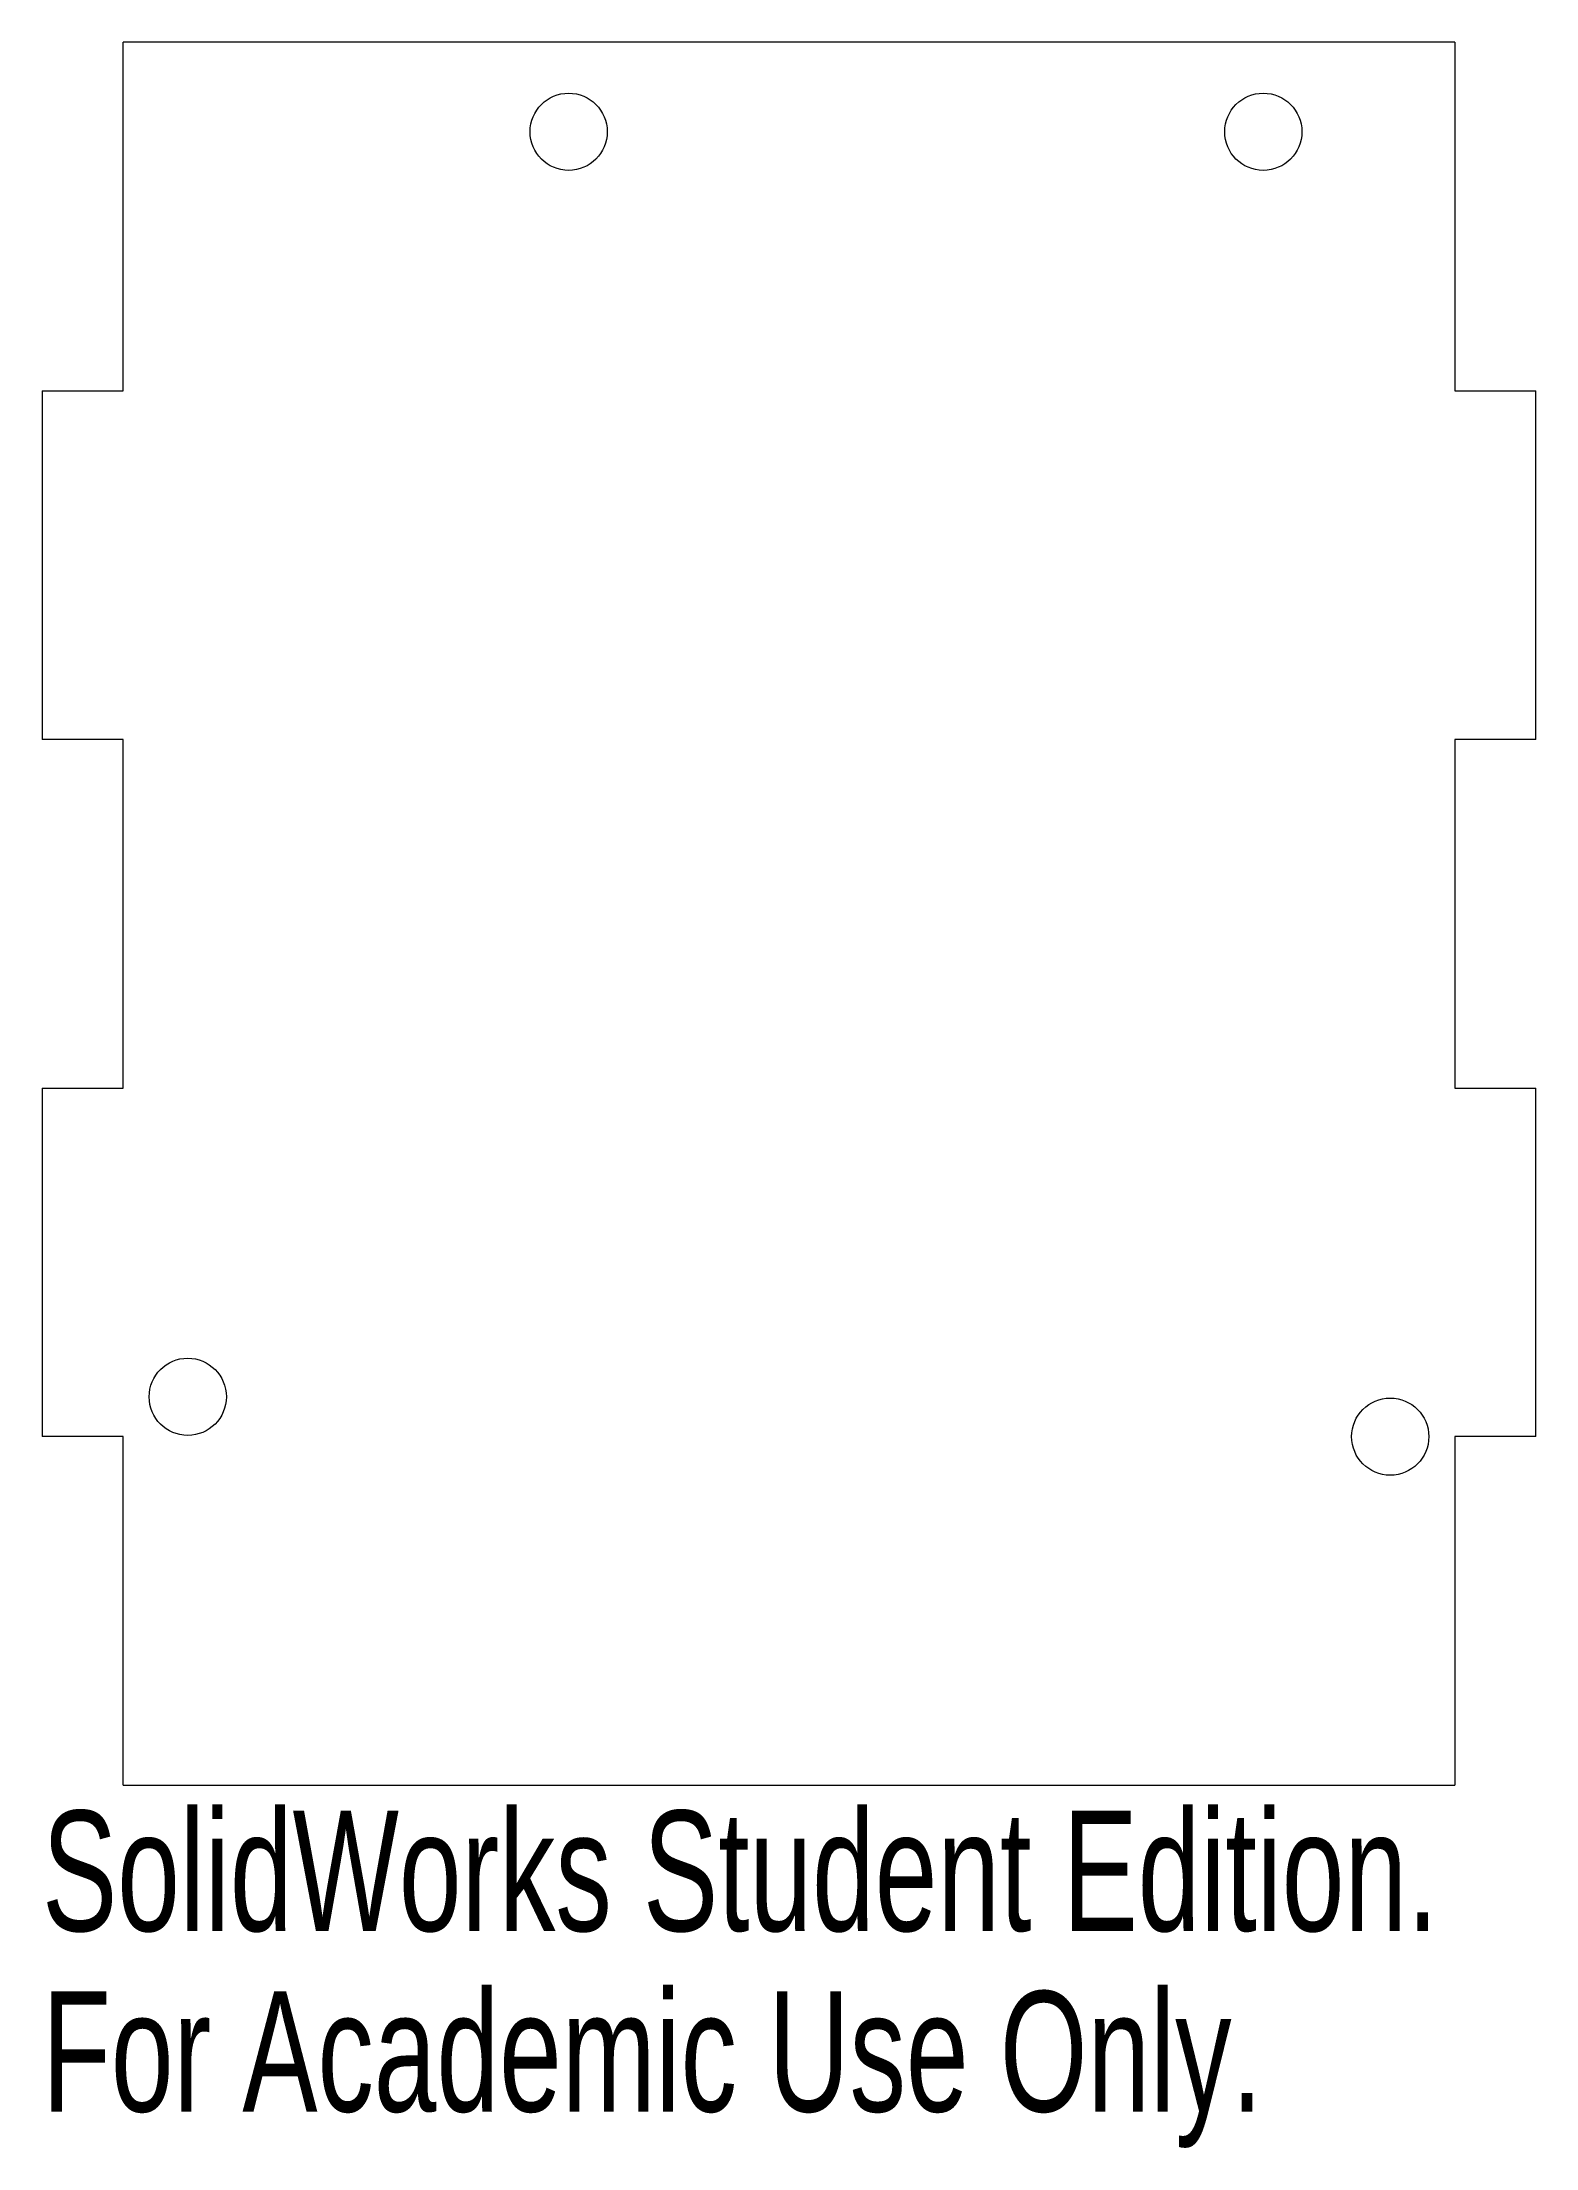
# Model space of a CAD drawing. Header units: millimetres. Extents: x 0 to 60, y -14.6 to 70.
import ezdxf

# ---------------------------------------------------------------- set-up
doc = ezdxf.new("R2010")
doc.units = ezdxf.units.MM
doc.styles.add('SLDTEXTSTYLE0', font='TXT', dxfattribs={"width": 0.7})

msp = doc.modelspace()

# ---------------------------------------------------------------- linework, layer by layer
at = {"color": 7, "linetype": 'Continuous', "lineweight": 15}
for p, q in [((3.25, 56), (3.25, 70)), ((56.75, 70), (3.25, 70)), ((56.75, 70), (56.75, 56)), ((0, 56), (3.25, 56)), ((0, 56), (0, 42)), ((56.75, 56), (60, 56)), ((60, 42), (60, 56)), ((3.25, 42), (0, 42)), ((3.25, 28), (3.25, 42)), ((60, 42), (56.75, 42)), ((56.75, 42), (56.75, 28)), ((0, 28), (3.25, 28)), ((0, 28), (0, 14)), ((56.75, 28), (60, 28)), ((60, 14), (60, 28)), ((3.25, 14), (0, 14)), ((3.25, 0), (3.25, 14)), ((60, 14), (56.75, 14)), ((56.75, 14), (56.75, 0)), ((3.25, 0), (56.75, 0))]:
    msp.add_line(p, q, dxfattribs=at)
for centre in [(21.15, 66.4), (49.05, 66.4), (5.85, 15.6), (54.15, 14)]:
    msp.add_circle(centre, 1.55, dxfattribs=at)

# ---------------------------------------------------------------- texts
at = {"color": 7, "linetype": 'Continuous', "char_height": 4.83362, "attachment_point": 1, "style": 'SLDTEXTSTYLE0'}
for s, insert in [('SolidWorks Student Edition.', (0, -1.02)), ('For Academic Use Only.', (0, -8.27))]:
    msp.add_mtext(s, dxfattribs=dict(at, insert=insert))

doc.saveas('drawing.dxf')
